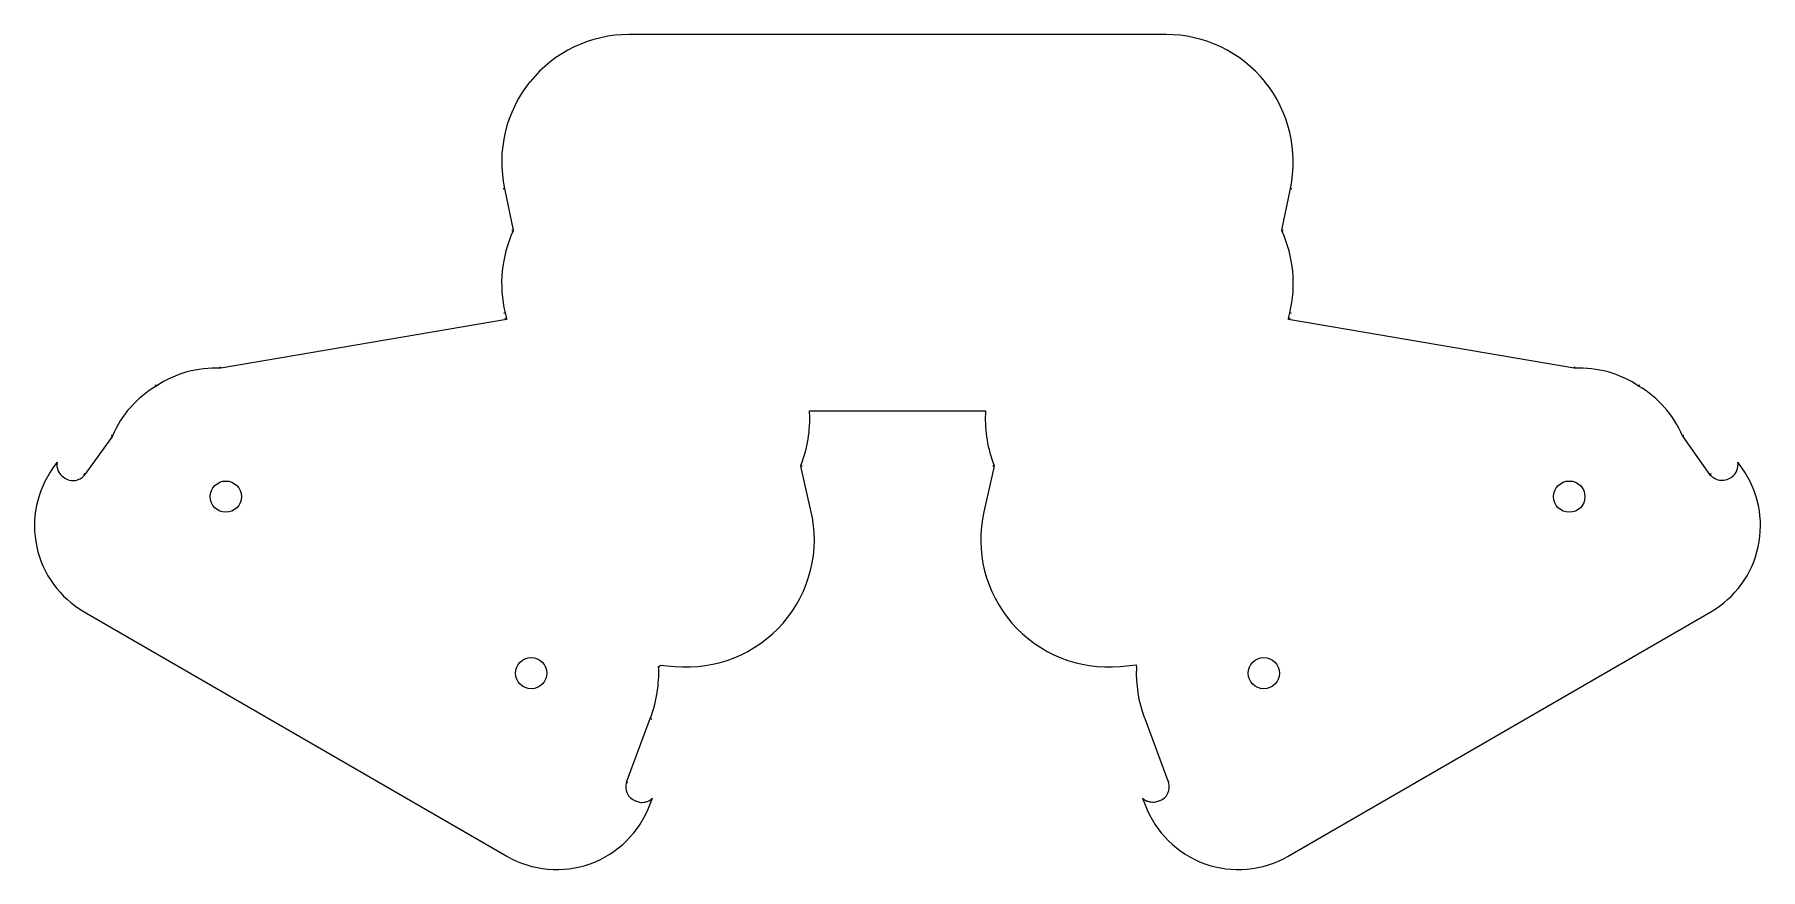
# Model space of a CAD drawing. Header units: millimetres. Extents: x -121 to 121, y -892 to -774.
import ezdxf

# ---------------------------------------------------------------- set-up
doc = ezdxf.new("R2010")
doc.units = ezdxf.units.MM
doc.layers.get('0').update_dxf_attribs({"linetype": 'CONTINUOUS'})

msp = doc.modelspace()

# ---------------------------------------------------------------- linework, layer by layer
for p, q in [((37.79, -774.26), (-37.68, -774.26)), ((-55.21, -795.93), (-55.4, -795.97)), ((-55.4, -795.97), (-55.21, -795.93)), ((-55.21, -795.93), (-54, -801.79)), ((54.1, -801.79), (55.31, -795.93)), ((55.31, -795.93), (55.51, -795.97)), ((55.51, -795.97), (55.31, -795.93)), ((-54, -801.79), (-54.2, -801.83)), ((-54.2, -801.83), (-54.01, -801.91)), ((54.3, -801.83), (54.1, -801.79)), ((54.12, -801.91), (54.3, -801.83)), ((-54.92, -814.39), (-95.13, -821.24)), ((-55.13, -813.41), (-55.32, -813.46)), ((-55.32, -813.46), (-55.13, -813.41)), ((-54.96, -814.18), (-55.15, -814.22)), ((-55.15, -814.22), (-54.95, -814.19)), ((-55.13, -813.41), (-54.96, -814.18)), ((-54.95, -814.19), (-54.92, -814.39)), ((55.02, -814.39), (55.06, -814.19)), ((95.24, -821.24), (55.02, -814.39)), ((55.06, -814.18), (55.23, -813.41)), ((55.26, -814.22), (55.06, -814.18)), ((55.06, -814.19), (55.26, -814.22)), ((55.23, -813.41), (55.43, -813.46)), ((55.43, -813.46), (55.23, -813.41)), ((-95.17, -821.04), (-95.18, -821.24)), ((-95.13, -821.24), (-95.17, -821.04)), ((95.27, -821.04), (95.24, -821.24)), ((95.28, -821.24), (95.27, -821.04)), ((-104.17, -823.74), (-104.29, -823.57)), ((-104.29, -823.57), (-104.18, -823.74)), ((104.39, -823.57), (104.28, -823.74)), ((104.29, -823.74), (104.39, -823.57)), ((-12.32, -827.44), (-12.33, -827.24)), ((-12.33, -827.24), (-12.32, -827.24)), ((-12.32, -827.24), (-12.32, -827.23)), ((-12.32, -827.23), (12.42, -827.23)), ((12.42, -827.63), (12.41, -827.63)), ((12.42, -827.23), (12.42, -827.63)), ((-110.37, -830.79), (-114.22, -836.19)), ((-110.35, -830.75), (-110.53, -830.68)), ((-110.53, -830.68), (-110.37, -830.79)), ((110.64, -830.68), (110.45, -830.75)), ((110.48, -830.79), (110.64, -830.68)), ((114.32, -836.19), (110.48, -830.79)), ((-118.13, -834.44), (-118.72, -835.26)), ((-13.34, -834.96), (-13.53, -834.89)), ((-13.53, -835), (-13.34, -834.96)), ((-12.17, -841.05), (-13.53, -835)), ((13.64, -835), (12.19, -841.44)), ((13.63, -834.89), (13.44, -834.96)), ((13.44, -834.96), (13.64, -835)), ((118.82, -835.26), (118.24, -834.44)), ((-117.28, -836.53), (-117.12, -836.65)), ((-114.22, -836.19), (-114.38, -836.07)), ((-114.38, -836.07), (-114.22, -836.19)), ((114.32, -836.19), (114.48, -836.07)), ((114.48, -836.07), (114.32, -836.19)), ((117.39, -836.53), (117.23, -836.65)), ((-12.18, -841.06), (-12.17, -841.05)), ((-12.13, -841.25), (-12.18, -841.06)), ((12.19, -841.44), (12.19, -841.44)), ((-114.33, -855.51), (-54.89, -889.9)), ((55, -889.9), (114.43, -855.51)), ((-33.56, -863.21), (-33.36, -863.2)), ((-33.36, -863.2), (-33.34, -863)), ((-33.34, -863), (-31.24, -863.19)), ((31.35, -863.19), (33.64, -862.98)), ((33.64, -862.98), (33.68, -863.38)), ((33.68, -863.38), (33.65, -863.38)), ((-38.05, -879.47), (-34.71, -870.53)), ((-34.71, -870.53), (-34.52, -870.6)), ((-34.52, -870.6), (-34.71, -870.53)), ((34.75, -870.34), (34.82, -870.53)), ((34.82, -870.53), (38.09, -879.29)), ((-38.05, -879.47), (-37.86, -879.54)), ((-37.86, -879.54), (-38.05, -879.47)), ((38.09, -879.29), (38.09, -879.28)), ((38.09, -879.28), (38.15, -879.46)), ((38.15, -879.46), (38.16, -879.47)), ((38.16, -879.47), (38.15, -879.47)), ((38.15, -879.47), (38.16, -879.47)), ((-34.77, -882.68), (-34.41, -881.74)), ((34.52, -881.74), (34.87, -882.68))]:
    msp.add_line(p, q)
for centre in [(-94.42, -839.3), (94.53, -839.3), (-51.46, -864.15), (51.57, -864.15)]:
    msp.add_circle(centre, 2.2)
for centre, radius, start, end in [((-37.68, -792.18), 17.92, 90.0009, 141.1181), ((37.79, -792.18), 17.92, 38.8819, 89.9991), ((-95.92, -836.02), 14.8, 87.1123, 123.8891), ((96.03, -836.02), 14.8, 56.1109, 92.8877), ((-96.72, -836.52), 14.8, 120.2959, 157.0718), ((96.82, -836.52), 14.8, 22.9282, 59.7041), ((-30.11, -828.37), 17.82, -21.4495, 2.9933), ((30.22, -828.37), 17.82, 177.619, 201.4483), ((-116.07, -834.82), 2.1, 169.7381, 234.5142), ((116.17, -834.82), 2.1, -54.5142, 10.2619), ((-107.32, -843.39), 14, 144.5157, 239.9456), ((107.42, -843.39), 14, -59.9456, 35.4843), ((-29.58, -845.35), 17.92, 264.6704, 319.0476), ((29.68, -845.35), 17.92, 220.9524, 275.3296), ((-51.37, -864.15), 17.84, -20.9684, 3.0192), ((-36.07, -880.16), 2.1, 160.7961, 249.5143), ((36.17, -880.16), 2.1, -69.5143, 19.2039), ((-47.88, -877.78), 14, 239.9456, 339.5158), ((-35.88, -880.23), 2.1, 294.5169, 314.2953), ((35.99, -880.23), 2.1, 225.7047, 245.4831), ((47.99, -877.78), 14, 200.4842, 300.0544)]:
    msp.add_arc(centre, radius, start, end)
for centre, major_axis, ratio, start_param, end_param in [((-37.71, -792.04), (-15.28, -9.4), 0.992178, 5.055447, 5.947612), ((37.81, -792.04), (-15.28, 9.4), 0.992178, 3.477168, 4.369333), ((-37.72, -809.16), (-15.5, -9.03), 0.99135, 5.333151, 5.992854), ((37.82, -809.16), (-15.5, 9.03), 0.99135, 3.431924, 4.091627), ((-29.54, -845.5), (-15.36, -9.27), 0.991012, 1.886216, 2.835278), ((29.65, -845.5), (-15.36, 9.27), 0.991012, 0.317405, 1.255377), ((51.55, -864.11), (-16.38, -7.27), 0.997337, 5.823679, 6.220636)]:
    msp.add_ellipse(centre, major_axis=major_axis, ratio=ratio, start_param=start_param, end_param=end_param)
for points, knots in [([(-117.12, -836.65), (-117.01, -836.72), (-116.9, -836.79), (-116.52, -836.96), (-116.25, -837.02), (-115.7, -837.04), (-115.42, -837), (-114.97, -836.83), (-114.79, -836.73), (-114.47, -836.48), (-114.34, -836.35), (-114.22, -836.19)], [0.2501098, 0.2501098, 0.2501098, 0.2501098, 0.2809392, 0.2809392, 0.3457545, 0.3457545, 0.4099157, 0.4099157, 0.4583403, 0.4583403, 0.5033802, 0.5033802, 0.5033802, 0.5033802]), ([(117.23, -836.65), (117.12, -836.72), (117, -836.79), (116.63, -836.96), (116.36, -837.02), (115.8, -837.04), (115.53, -837), (115.08, -836.83), (114.89, -836.73), (114.58, -836.48), (114.44, -836.35), (114.32, -836.19)], [-0.3257381, -0.3257381, -0.3257381, -0.3257381, -0.2860875, -0.2860875, -0.2027267, -0.2027267, -0.1202072, -0.1202072, -0.057927, -0.057927, 0, 0, 0, 0]), ([(-36.8, -882.13), (-36.62, -882.2), (-36.43, -882.27), (-35.98, -882.35), (-35.7, -882.34), (-35.29, -882.25), (-35.15, -882.21), (-35.01, -882.14)], [0.3240784, 0.3240784, 0.3240784, 0.3240784, 0.3786625, 0.3786625, 0.4615474, 0.4615474, 0.5062513, 0.5062513, 0.5062513, 0.5062513]), ([(36.91, -882.13), (36.72, -882.2), (36.53, -882.27), (36.08, -882.35), (35.81, -882.34), (35.39, -882.25), (35.25, -882.21), (35.11, -882.14)], [-0.2544143, -0.2544143, -0.2544143, -0.2544143, -0.1999493, -0.1999493, -0.1172451, -0.1172451, -0.0726388, -0.0726388, -0.0726388, -0.0726388])]:
    msp.add_open_spline(points, degree=3, knots=knots)

doc.saveas('drawing.dxf')
